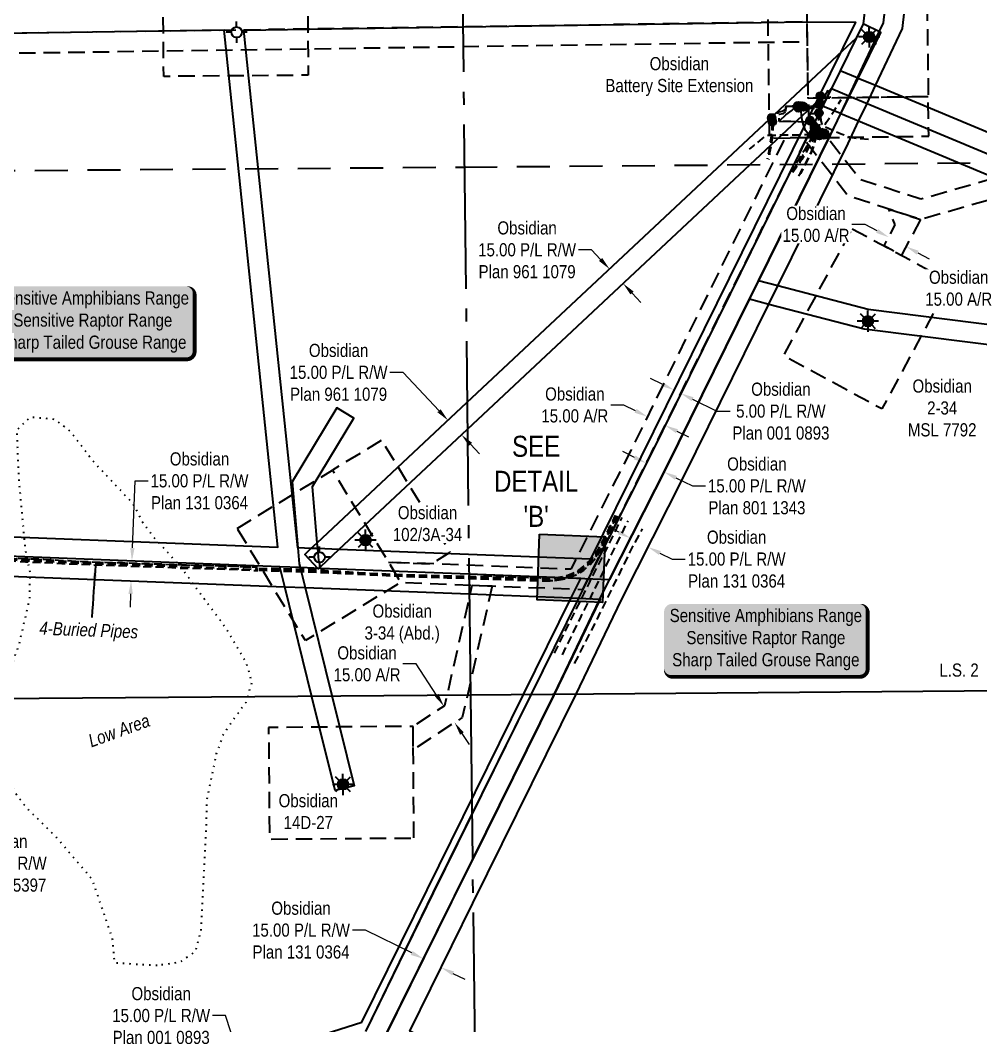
# Model space of a CAD drawing. Extents: x 563634 to 568935, y 5734155 to 5737886.
# Drawn here: x 564229 to 564960, y 5736724 to 5737489 of the extents above; entities that cross this region are included whole.
import ezdxf
from ezdxf.enums import TextEntityAlignment as Align

# ---------------------------------------------------------------- set-up
doc = ezdxf.new("R2010")
doc.units = 0
doc.header["$LTSCALE"] = 5
doc.header["$PDMODE"] = 34
doc.header["$PDSIZE"] = 0.03
for name, pattern in [('foc-ACCESSROAD', [3.75, 2.5, -1.25]), ('foc-LSD', [8, 5, -3]), ('foc-QUARTERLINE', [33, 25, -3, 2, -3]), ('foc-TOPO', [1, 0.2, -0.8]), ('UG_PIPE', [1.875, 1.25, -0.625])]:
    doc.linetypes.add(name, pattern=pattern)
doc.layers.get('Defpoints').update_dxf_attribs({"color": 9})
for name, color, linetype in [('AS-CABLE', 224, 'foc-CABLE'), ('AS-PIPE-UG', 44, 'UG_PIPE'), ('AS-PIPE-UG-T', 44, 'Continuous'), ('AS-SYMBOL', 7, 'Continuous'), ('AS-WILDLIFE-BLOCK', 131, 'Continuous'), ('C-AR', 13, 'foc-ACCESSROAD'), ('C-RW', 13, 'Continuous'), ('C-WS', 13, 'foc-ACCESSROAD'), ('C-WS-S', 13, 'Continuous'), ('DETAIL-T', 7, 'Continuous'), ('L-QSEC', 8, 'foc-QUARTERLINE'), ('L-SEC', 7, 'Continuous'), ('L-SECTION-LSD', 7, 'foc-LSD'), ('P-TEMP-H2', 41, 'Continuous'), ('P-TEMP_WORKSPACE2', 46, 'Continuous'), ('T-LOW-AREA', 48, 'foc-TOPO')]:
    doc.layers.add(name, color=color, linetype=linetype)
for name, color, linetype, lineweight in [('C-AR-T', 13, 'Continuous', 9), ('C-RW-T', 13, 'Continuous', 9), ('C-VCE-T', 13, 'Continuous', 9), ('C-WS-T', 13, 'Continuous', 9), ('T-TEXT', 48, 'Continuous', 18)]:
    doc.layers.add(name, color=color, linetype=linetype, lineweight=lineweight)
doc.styles.add('100L', font='ARIALN.TTF', dxfattribs={"height": 11})
doc.styles.add('80', font='ARIALN.TTF', dxfattribs={"height": 10})
doc.styles.add('80CG', font='ARIALN.TTF', dxfattribs={"height": 10})
doc.styles.add('80L', font='ARIALN.TTF', dxfattribs={"height": 10})
doc.styles.add('80LS', font='ARIALNI.TTF', dxfattribs={"height": 10})
doc.styles.add('foc-LtypeFont', font='ARIALN.TTF', dxfattribs={"height": 7.35})
doc.linetypes.add('foc-CABLE', pattern='A,2,-1,["C",foc-LtypeFont,S=0.2,R=0,X=-0.625,Y=-0.75],-1.24,8', length=12.24)
doc.dimstyles.new('Compass 5 000', dxfattribs={"dimscale": 5, "dimtxt": 9, "dimasz": 2, "dimexe": 0.2, "dimexo": 0.0625, "dimgap": 0.5, "dimtad": 0, "dimtih": 1, "dimtoh": 1, "dimzin": 0, "dimdsep": 46, "dimtxsty": '80CG', "dimcen": 0.1, "dimse1": 1, "dimse2": 1, "dimclrd": 256, "dimclrt": 256, "dimaunit": 1, "dimadec": 4, "dimazin": 0, "dimtfac": 0.06, "dimtofl": 0, "dimtmove": 0, "dimatfit": 1, "dimfxl": 0.2, "dimtolj": 1, "dimtzin": 0, "dimlwd": -1, "dimarcsym": 0})

# ---------------------------------------------------------------- blocks, each defined once
blk = doc.blocks.new('RISER')
h = blk.add_hatch(color=255)
h.dxf.hatch_style = 1
edge = h.paths.add_edge_path()
edge.add_arc((0, 0), 0.7, 0, 360)
blk.add_hatch(color=48).paths.add_polyline_path([(0.58, -0.15), (-0.58, -0.15, 0.774597)])
at = {"color": 48}
blk.add_line((-0.58, -0.15), (0.58, -0.15), dxfattribs=at)
blk.add_circle((0, 0), 0.6, dxfattribs=at)
blk = doc.blocks.new('PIG')
h = blk.add_hatch(color=255)
h.dxf.hatch_style = 1
edge = h.paths.add_edge_path()
edge.add_arc((0, 0), 0.85, 0, 360)
at = {"layer": 'AS-SYMBOL'}
h = blk.add_hatch(color=48, dxfattribs=at)
h.dxf.hatch_style = 1
h.paths.add_polyline_path([(-0.1, 0, 1), (-0.55, 0, 1)])
h = blk.add_hatch(color=48, dxfattribs=at)
h.dxf.hatch_style = 1
h.paths.add_polyline_path([(0.1, 0, 1), (0.55, 0, 1)])
at = {"layer": 'AS-SYMBOL', "color": 48}
for centre, radius in [((0, 0), 0.75), ((-0.33, 0), 0.225), ((0.33, 0), 0.225)]:
    blk.add_circle(centre, radius, dxfattribs=at)
blk = doc.blocks.new('GABD')
for p, q in [((0, 0.81), (0, 1.62)), ((-0.81, 0), (-1.62, 0)), ((1.62, 0), (0.81, 0)), ((0, -0.81), (0, -1.62))]:
    blk.add_line(p, q)
blk.add_circle((0, 0), 0.8)
blk = doc.blocks.new('GAS')
h = blk.add_hatch(color=255)
h.dxf.hatch_style = 1
edge = h.paths.add_edge_path()
edge.add_arc((0, 0), 0.9, 0, 360)
for p, q in [((0, 0.81), (0, 1.62)), ((-0.81, 0), (-1.62, 0)), ((-0.57, 0.57), (-1.14, 1.14)), ((0.57, 0.57), (1.14, 1.14)), ((1.62, 0), (0.81, 0)), ((-0.57, -0.57), (-1.14, -1.14)), ((0, -0.81), (0, -1.62)), ((1.14, -1.14), (0.57, -0.57))]:
    blk.add_line(p, q)
blk.add_circle((0, 0), 0.8)
blk = doc.blocks.new('*D380')
at = {"layer": 'C-RW-T', "transparency": 16777216}
for p, q in [((564696.58, 5737156.58), (564687.61, 5737161.01)), ((564727.96, 5737141.08), (564740.56, 5737134.86)), ((564740.56, 5737134.86), (564750.56, 5737134.86))]:
    blk.add_line(p, q, dxfattribs=at)
for points in [[(564697.32, 5737158.07), (564695.84, 5737155.08), (564705.55, 5737152.15)], [(564728.7, 5737142.58), (564727.22, 5737139.59), (564719, 5737145.51)]]:
    blk.add_solid(points, dxfattribs=at)
at = {"layer": 'Defpoints', "color": 0, "transparency": 16777216}
for p in [(564712.3, 5737165.83), (564725.75, 5737159.18), (564719, 5737145.51)]:
    blk.add_point(p, dxfattribs=at)
at = {"layer": 'C-RW-T', "transparency": 16777216, "insert": (564789.65, 5737134.86), "char_height": 10, "attachment_point": 5, "style": '80CG'}
blk.add_mtext('\\A1;Obsidian\\P15.00 P/L R/W\\PPlan 801 1343', dxfattribs=at)
blk = doc.blocks.new('*D381')
at = {"layer": 'C-RW-T', "transparency": 16777216}
for p, q in [((564663.87, 5737314.54), (564653.87, 5737314.54)), ((564670.7, 5737307.24), (564663.87, 5737314.54)), ((564694.62, 5737281.7), (564701.45, 5737274.4))]:
    blk.add_line(p, q, dxfattribs=at)
for points in [[(564671.92, 5737308.38), (564669.48, 5737306.1), (564677.54, 5737299.94)], [(564695.83, 5737282.84), (564693.4, 5737280.56), (564687.78, 5737289)]]:
    blk.add_solid(points, dxfattribs=at)
at = {"layer": 'Defpoints', "color": 0, "transparency": 16777216}
for p in [(564690.48, 5737312.06), (564677.54, 5737299.94), (564700.73, 5737301.12)]:
    blk.add_point(p, dxfattribs=at)
at = {"layer": 'C-RW-T', "transparency": 16777216, "insert": (564614.78, 5737314.54), "char_height": 10, "attachment_point": 5, "style": '80CG'}
blk.add_mtext('\\A1;Obsidian\\P15.00 P/L R/W\\PPlan 961 1079', dxfattribs=at)
blk = doc.blocks.new('*D382')
at = {"layer": 'C-RW-T', "transparency": 16777216}
for p, q in [((564717.55, 5737212.34), (564708.58, 5737216.76)), ((564740.76, 5737200.87), (564759.2, 5737191.77)), ((564759.2, 5737191.77), (564769.2, 5737191.77))]:
    blk.add_line(p, q, dxfattribs=at)
for points in [[(564718.29, 5737213.83), (564716.81, 5737210.84), (564726.52, 5737207.91)], [(564741.5, 5737202.37), (564740.02, 5737199.38), (564731.8, 5737205.3)]]:
    blk.add_solid(points, dxfattribs=at)
at = {"layer": 'Defpoints', "color": 0, "transparency": 16777216}
for p in [(564722.3, 5737199.38), (564731.8, 5737205.3), (564727.58, 5737196.77)]:
    blk.add_point(p, dxfattribs=at)
at = {"layer": 'C-RW-T', "transparency": 16777216, "insert": (564807.93, 5737191.77), "char_height": 10, "attachment_point": 5, "style": '80CG'}
blk.add_mtext('\\A1;Obsidian\\P5.00 P/L R/W\\PPlan 001 0893', dxfattribs=at)
blk = doc.blocks.new('*D385')
at = {"layer": 'C-RW-T', "transparency": 16777216}
for p, q in [((564684.56, 5737099.58), (564675.63, 5737104.08)), ((564715.85, 5737083.81), (564725.15, 5737079.13)), ((564725.15, 5737079.13), (564735.15, 5737079.13))]:
    blk.add_line(p, q, dxfattribs=at)
for points in [[(564685.31, 5737101.07), (564683.81, 5737098.09), (564693.49, 5737095.08)], [(564716.6, 5737085.3), (564715.1, 5737082.32), (564706.92, 5737088.31)]]:
    blk.add_solid(points, dxfattribs=at)
at = {"layer": 'Defpoints', "color": 0, "transparency": 16777216}
for p in [(564697.12, 5737102.28), (564710.55, 5737095.51), (564706.92, 5737088.31)]:
    blk.add_point(p, dxfattribs=at)
at = {"layer": 'C-RW-T', "transparency": 16777216, "insert": (564774.24, 5737079.13), "char_height": 10, "attachment_point": 5, "style": '80CG'}
blk.add_mtext('\\A1;Obsidian\\P15.00 P/L R/W\\PPlan 131 0364', dxfattribs=at)
blk = doc.blocks.new('*D387')
at = {"layer": 'C-RW-T', "transparency": 16777216}
for p, q in [((564314.39, 5737087.64), (564316.38, 5737138.7)), ((564316.38, 5737138.7), (564326.38, 5737138.7)), ((564313.03, 5737052.68), (564312.64, 5737042.68))]:
    blk.add_line(p, q, dxfattribs=at)
for points in [[(564312.73, 5737087.71), (564316.06, 5737087.58), (564314, 5737077.65)], [(564311.36, 5737052.74), (564314.7, 5737052.61), (564313.42, 5737062.67)]]:
    blk.add_solid(points, dxfattribs=at)
at = {"layer": 'Defpoints', "color": 0, "transparency": 16777216}
for p in [(564305.99, 5737077.96), (564314, 5737077.65), (564305.41, 5737062.98)]:
    blk.add_point(p, dxfattribs=at)
at = {"layer": 'C-RW-T', "transparency": 16777216, "insert": (564365.46, 5737138.7), "char_height": 10, "attachment_point": 5, "style": '80CG'}
blk.add_mtext('\\A1;Obsidian\\P15.00 P/L R/W\\PPlan 131 0364', dxfattribs=at)
blk = doc.blocks.new('*D388')
at = {"layer": 'C-VCE-T', "transparency": 16777216}
for p, q in [((564520.4, 5737221.29), (564510.4, 5737221.29)), ((564547.73, 5737192.09), (564520.4, 5737221.29)), ((564571.65, 5737166.54), (564578.48, 5737159.24))]:
    blk.add_line(p, q, dxfattribs=at)
for points in [[(564548.94, 5737193.23), (564546.51, 5737190.96), (564554.56, 5737184.79)], [(564572.86, 5737167.68), (564570.43, 5737165.4), (564564.81, 5737173.84)]]:
    blk.add_solid(points, dxfattribs=at)
at = {"layer": 'Defpoints', "color": 0, "transparency": 16777216}
for p in [(564554.56, 5737184.79), (564547.68, 5737178.35), (564557.93, 5737167.4)]:
    blk.add_point(p, dxfattribs=at)
at = {"layer": 'C-VCE-T', "transparency": 16777216, "insert": (564471.31, 5737221.29), "char_height": 10, "attachment_point": 5, "style": '80CG'}
blk.add_mtext('\\A1;Obsidian\\P15.00 P/L R/W\\PPlan 961 1079', dxfattribs=at)
blk = doc.blocks.new('*D391')
at = {"layer": 'C-RW-T', "transparency": 16777216}
for p, q in [((564090.95, 5736927.53), (564084.26, 5736934.96)), ((564114.39, 5736901.48), (564162.86, 5736847.63)), ((564162.86, 5736847.63), (564172.86, 5736847.63))]:
    blk.add_line(p, q, dxfattribs=at)
for points in [[(564092.19, 5736928.64), (564089.71, 5736926.41), (564097.64, 5736920.09)], [(564115.63, 5736902.59), (564113.15, 5736900.36), (564107.7, 5736908.91)]]:
    blk.add_solid(points, dxfattribs=at)
at = {"layer": 'Defpoints', "color": 0, "transparency": 16777216}
for p in [(564112.85, 5736933.79), (564122.91, 5736922.6), (564107.7, 5736908.91)]:
    blk.add_point(p, dxfattribs=at)
at = {"layer": 'C-RW-T', "transparency": 16777216, "insert": (564211.95, 5736847.63), "char_height": 10, "attachment_point": 5, "style": '80CG', "bg_fill": 3, "box_fill_scale": 1.1, "bg_fill_color": 256, "bg_fill_true_color": 13158600, "bg_fill_transparency": 0}
blk.add_mtext('\\A1;Obsidian\\P15.00 P/L R/W\\PPlan 091 5397', dxfattribs=at)
blk = doc.blocks.new('*D393')
at = {"layer": 'C-RW-T', "transparency": 16777216}
for p, q in [((564385.37, 5736731.69), (564375.37, 5736731.69)), ((564393.3, 5736706.77), (564385.37, 5736731.69)), ((564403.92, 5736673.42), (564406.95, 5736663.9))]:
    blk.add_line(p, q, dxfattribs=at)
for points in [[(564394.89, 5736707.27), (564391.71, 5736706.26), (564396.33, 5736697.24)], [(564405.5, 5736673.93), (564402.33, 5736672.92), (564400.88, 5736682.95)]]:
    blk.add_solid(points, dxfattribs=at)
at = {"layer": 'Defpoints', "color": 0, "transparency": 16777216}
for p in [(564422.23, 5736705.48), (564396.33, 5736697.24), (564426.78, 5736691.2)]:
    blk.add_point(p, dxfattribs=at)
at = {"layer": 'C-RW-T', "transparency": 16777216, "insert": (564336.28, 5736731.69), "char_height": 10, "attachment_point": 5, "style": '80CG'}
blk.add_mtext('\\A1;Obsidian\\P15.00 P/L R/W\\PPlan 001 0893', dxfattribs=at)
blk = doc.blocks.new('*D395')
at = {"layer": 'C-RW-T', "transparency": 16777216}
for p, q in [((564491.81, 5736796.71), (564481.81, 5736796.71)), ((564526.97, 5736779.34), (564491.81, 5736796.71)), ((564558.34, 5736763.85), (564567.31, 5736759.42))]:
    blk.add_line(p, q, dxfattribs=at)
for points in [[(564527.7, 5736780.84), (564526.23, 5736777.85), (564535.93, 5736774.92)], [(564559.08, 5736765.34), (564557.6, 5736762.35), (564549.38, 5736768.28)]]:
    blk.add_solid(points, dxfattribs=at)
at = {"layer": 'Defpoints', "color": 0, "transparency": 16777216}
for p in [(564541.21, 5736785.61), (564554.66, 5736778.97), (564535.93, 5736774.92)]:
    blk.add_point(p, dxfattribs=at)
at = {"layer": 'C-RW-T', "transparency": 16777216, "insert": (564442.72, 5736796.71), "char_height": 10, "attachment_point": 5, "style": '80CG'}
blk.add_mtext('\\A1;Obsidian\\P15.00 P/L R/W\\PPlan 131 0364', dxfattribs=at)
blk = doc.blocks.new('*D402')
at = {"layer": 'C-AR-T', "transparency": 16777216}
for p, q in [((564530.27, 5736999.41), (564520.27, 5736999.41)), ((564545.91, 5736975.62), (564530.27, 5736999.41)), ((564565.14, 5736946.39), (564570.64, 5736938.03))]:
    blk.add_line(p, q, dxfattribs=at)
for points in [[(564547.3, 5736976.54), (564544.52, 5736974.71), (564551.41, 5736967.27)], [(564566.54, 5736947.3), (564563.75, 5736945.47), (564559.65, 5736954.74)]]:
    blk.add_solid(points, dxfattribs=at)
at = {"layer": 'Defpoints', "color": 0, "transparency": 16777216}
for p in [(564551.41, 5736967.27), (564536.57, 5736957.5), (564544.8, 5736944.98)]:
    blk.add_point(p, dxfattribs=at)
at = {"layer": 'C-AR-T', "transparency": 16777216, "insert": (564492.98, 5736999.41), "char_height": 10, "attachment_point": 5, "style": '80CG'}
blk.add_mtext('\\A1;Obsidian\\P15.00 A/R', dxfattribs=at)
blk = doc.blocks.new('*D405')
at = {"layer": 'C-AR-T', "transparency": 16777216}
for p, q in [((565028.44, 5737314.24), (565037, 5737319.41)), ((564998.48, 5737296.16), (564980.52, 5737285.32)), ((564980.52, 5737285.32), (564970.52, 5737285.32))]:
    blk.add_line(p, q, dxfattribs=at)
for points in [[(565027.57, 5737315.67), (565029.3, 5737312.82), (565019.88, 5737309.07)], [(564997.62, 5737297.58), (564999.34, 5737294.73), (565007.04, 5737301.33)]]:
    blk.add_solid(points, dxfattribs=at)
at = {"layer": 'Defpoints', "color": 0, "transparency": 16777216}
for p in [(565007.04, 5737301.33), (565022.53, 5737304.68), (565009.69, 5737296.93)]:
    blk.add_point(p, dxfattribs=at)
at = {"layer": 'C-AR-T', "transparency": 16777216, "insert": (564943.24, 5737285.32), "char_height": 10, "attachment_point": 5, "style": '80CG', "bg_fill": 3, "box_fill_scale": 1.1, "bg_fill_color": 256, "bg_fill_true_color": 13158600, "bg_fill_transparency": 0}
blk.add_mtext('\\A1;Obsidian\\P15.00 A/R', dxfattribs=at)
blk = doc.blocks.new('*U454')
h = blk.add_hatch(color=255)
edge = h.paths.add_edge_path()
edge.add_line((-71.5, -28.5), (71.5, -28.5))
edge.add_arc((71.5, -22.5), 6, 270, 360)
edge.add_line((77.5, -22.5), (77.5, 21))
edge.add_arc((71.5, 21), 6, 0, 90)
edge.add_line((71.5, 27), (-71.5, 27))
edge.add_arc((-71.5, 21), 6, 90, 180)
edge.add_line((-77.5, 21), (-77.5, -22.5))
edge.add_arc((-71.5, -22.5), 6, 180, 270)
at = {"color": 131, "flags": 128}
blk.add_lwpolyline([(-71.5, -28.5, 3, 3, 0), (71.5, -28.5, 3, 3, 0.414214), (77.5, -22.5, 3, 3, 0), (77.5, 21, 3, 0, 0.414214), (71.5, 27, 0, 0, 0), (-71.5, 27, 0, 0, 0.414214), (-77.5, 21, 0, 0, 0), (-77.5, -22.5, 0, 3, 0.414214)], format="xyseb", close=True, dxfattribs=at)
at = {"color": 131, "style": '80'}
blk.add_attdef('ENTER_TEXT_001', (-35.99, -5), '', height=10, dxfattribs=at)
blk = doc.blocks.new('*D456')
at = {"layer": 'C-AR-T', "transparency": 16777216}
for p, q in [((564688.38, 5737196.45), (564678.38, 5737196.45)), ((564697.35, 5737192.02), (564688.38, 5737196.45)), ((564728.73, 5737176.54), (564737.7, 5737172.11))]:
    blk.add_line(p, q, dxfattribs=at)
for points in [[(564698.09, 5737193.52), (564696.61, 5737190.53), (564706.32, 5737187.6)], [(564729.47, 5737178.03), (564728, 5737175.04), (564719.77, 5737180.96)]]:
    blk.add_solid(points, dxfattribs=at)
at = {"layer": 'Defpoints', "color": 0, "transparency": 16777216}
for p in [(564727.54, 5737230.61), (564740.99, 5737223.97), (564706.32, 5737187.6)]:
    blk.add_point(p, dxfattribs=at)
at = {"layer": 'C-AR-T', "transparency": 16777216, "insert": (564651.1, 5737196.45), "char_height": 10, "attachment_point": 5, "style": '80CG'}
blk.add_mtext('\\A1;Obsidian\\P15.00 A/R', dxfattribs=at)
blk = doc.blocks.new('*D458')
at = {"layer": 'C-RW-T', "transparency": 16777216}
for p, q in [((564871.95, 5737333.87), (564861.95, 5737333.87)), ((564881.18, 5737328.93), (564871.95, 5737333.87)), ((564912.03, 5737312.42), (564920.85, 5737307.7))]:
    blk.add_line(p, q, dxfattribs=at)
for points in [[(564881.96, 5737330.4), (564880.39, 5737327.46), (564890, 5737324.21)], [(564912.82, 5737313.89), (564911.25, 5737310.95), (564903.22, 5737317.14)]]:
    blk.add_solid(points, dxfattribs=at)
at = {"layer": 'Defpoints', "color": 0, "transparency": 16777216}
for p in [(564892.29, 5737328.49), (564903.22, 5737317.14), (564905.51, 5737321.42)]:
    blk.add_point(p, dxfattribs=at)
at = {"layer": 'C-RW-T', "transparency": 16777216, "insert": (564834.67, 5737333.87), "char_height": 10, "attachment_point": 5, "style": '80CG', "bg_fill": 3, "box_fill_scale": 1.1, "bg_fill_color": 256, "bg_fill_true_color": 13158600, "bg_fill_transparency": 0}
blk.add_mtext('\\A1;Obsidian\\P15.00 A/R', dxfattribs=at)

msp = doc.modelspace()

# ---------------------------------------------------------------- hatches: boundary and pattern name
at = {"layer": 'P-TEMP-H2'}
h = msp.add_hatch(color=256, dxfattribs=at)
h.dxf.hatch_style = 1
h.paths.add_polyline_path([(564624.273, 5737098.078), (564674.212, 5737096.136), (564672.27, 5737046.197), (564622.331, 5737048.139)])

# ---------------------------------------------------------------- linework, layer by layer
at = {"layer": 'AS-CABLE', "flags": 128}
for points in [[(564821.738, 5737425.498), (564821.167, 5737424.899), (564818.998, 5737423.998), (564816.469, 5737424.059), (564811.592, 5737423.649), (564811.237, 5737421.241), (564808.837, 5737419.98), (564806.422, 5737419.284), (564805.427, 5737418.898)], [(564819.107, 5737423.745), (564816.411, 5737423.599), (564811.913, 5737423.352), (564811.14, 5737419.596), (564809.332, 5737418.176), (564806.704, 5737417.487), (564806.387, 5737417.478)], [(564806.714, 5737412.419), (564807.18, 5737413.032), (564811.635, 5737417.38), (564816.299, 5737420.707), (564818.83, 5737423.326), (564819.116, 5737423.787), (564820.972, 5737425.141), (564821.482, 5737425.797)], [(564831.568, 5737402.737), (564828.777, 5737402.837), (564826.717, 5737405.332), (564825.184, 5737409.804), (564824.153, 5737413.595), (564823.582, 5737417.398), (564823.114, 5737422.334), (564823.116, 5737422.96)], [(564830.828, 5737407.817), (564830.67, 5737409.997), (564829.267, 5737409.963), (564829.131, 5737425.313)], [(564829.177, 5737422.128), (564833.378, 5737422.321)], [(564805.415, 5737418.893), (564805.449, 5737418.136)], [(564806.572, 5737412.188), (564806.58, 5737414.68)], [(564806.771, 5737412.296), (564809.53, 5737412.456), (564815.572, 5737412.402), (564821.15, 5737412.328), (564826.704, 5737412.096), (564829.096, 5737412.091)]]:
    msp.add_lwpolyline(points, dxfattribs=at)
at = {"layer": 'AS-PIPE-UG', "flags": 128}
for points in [[(564833.702, 5737406.968), (564835.683, 5737407.06), (564837.063, 5737407.852), (564837.646, 5737411.293), (564837.588, 5737413.773), (564837.571, 5737416.914), (564837.558, 5737419.394), (564837.448, 5737423.616), (564837.627, 5737425.827), (564840.764, 5737430.443), (564842.194, 5737430.956), (564843.55, 5737430.894), (564845.977, 5737430.914)], [(564843.72, 5737436.093), (564841.039, 5737431.609), (564839.841, 5737429.938), (564837.632, 5737425.842), (564837.47, 5737425.168), (564836.786, 5737423.47), (564836.576, 5737422.143), (564836.566, 5737419.96), (564836.66, 5737418.64), (564836.609, 5737417.646), (564836.565, 5737415.143), (564836.492, 5737412.399), (564836.3, 5737409.753), (564835.735, 5737408.551), (564834.816, 5737407.499), (564834.358, 5737407.134)], [(564837.183, 5737401.582), (564838.859, 5737405.127), (564842.478, 5737411.388), (564848.736, 5737420.93), (564853.842, 5737429.055)], [(564823.821, 5737423.796), (564828.376, 5737423.786), (564829.879, 5737423.662), (564834.202, 5737423.554), (564836.591, 5737423.138), (564837.438, 5737422.454)], [(564836.711, 5737423.37), (564834.275, 5737423.785), (564829.901, 5737423.9), (564828.286, 5737424.021), (564824.746, 5737423.964), (564824.223, 5737423.948)], [(564825.194, 5737423.369), (564829.818, 5737423.169), (564834.167, 5737423.146), (564836.251, 5737422.97), (564837.522, 5737422.318), (564837.777, 5737420.291), (564838.093, 5737417.354), (564838.276, 5737412.745), (564839.003, 5737410.356), (564840.628, 5737408.853), (564847.35, 5737405.793), (564853.75, 5737402.981), (564856.285, 5737401.944), (564858.406, 5737401.127), (564862.077, 5737400.106), (564866.197, 5737399.526), (564875.806, 5737398.796)], [(564836.785, 5737418.644), (564835.692, 5737418.408), (564833.296, 5737418.224), (564831.084, 5737418.077), (564830.391, 5737417.748), (564830.094, 5737417.107), (564829.962, 5737415.759), (564830.076, 5737413.023)], [(564801.428, 5737412.132), (564801.391, 5737411.525), (564801.059, 5737407.181), (564800.442, 5737400.758), (564799.709, 5737395.624), (564798.447, 5737388.495), (564797.376, 5737383.734)], [(564801.86, 5737411.603), (564801.517, 5737406.997), (564800.924, 5737400.683), (564800.17, 5737395.524), (564799.018, 5737388.45), (564798.084, 5737383.532)], [(564802.29, 5737411.607), (564801.843, 5737406.919), (564801.377, 5737400.522), (564800.635, 5737395.501), (564799.372, 5737388.416), (564798.615, 5737383.458)], [(564832.101, 5737402.214), (564829.868, 5737402.174), (564824.211, 5737401.996), (564817.903, 5737401.932), (564812.479, 5737401.97), (564804.769, 5737401.639), (564797.836, 5737401.519), (564795.654, 5737400.806), (564793.558, 5737399.4), (564787.706, 5737394.173), (564783.686, 5737391.097)], [(564832.522, 5737402.145), (564832.143, 5737401.514), (564830.787, 5737398.921), (564829.216, 5737396.044), (564827.769, 5737393.643), (564825.365, 5737389.804), (564823.324, 5737386.816), (564821.846, 5737384.032), (564820.844, 5737382.038), (564818.464, 5737378.536), (564815.75, 5737374.561)], [(564816.356, 5737373.923), (564819.185, 5737378.089), (564821.508, 5737381.737), (564822.61, 5737383.577), (564824.504, 5737386.479), (564826.124, 5737389.348), (564828.052, 5737393.384), (564829.518, 5737395.851), (564831.209, 5737398.703), (564832.138, 5737400.551), (564833.44, 5737402.177)], [(564834.667, 5737402.167), (564834.114, 5737401.513), (564833.109, 5737400.138), (564832.106, 5737398.17), (564830.531, 5737395.252), (564829.207, 5737392.793), (564827.13, 5737388.72), (564825.336, 5737385.978), (564823.819, 5737383.421), (564822.417, 5737381.158), (564819.787, 5737377.589), (564816.983, 5737373.391)], [(564821.428, 5737370.867), (564822.614, 5737372.706), (564824.049, 5737375.486), (564826.36, 5737379.879), (564828.267, 5737383.454), (564830.038, 5737387.098), (564831.169, 5737389.485), (564832.592, 5737393.224), (564833.688, 5737397.288), (564834.359, 5737399.903), (564834.97, 5737402.144)], [(564835.293, 5737402.155), (564835.178, 5737401.514), (564834.622, 5737399.885), (564833.878, 5737397.322), (564832.833, 5737393.161), (564831.456, 5737389.446), (564830.266, 5737387.011), (564828.426, 5737383.403), (564826.554, 5737379.842), (564824.271, 5737375.419), (564822.815, 5737372.616), (564821.611, 5737370.778)], [(564581.579, 5737066.329), (564605.602, 5737065.514), (564615.696, 5737065.201), (564624.911, 5737064.969), (564632.319, 5737062.852), (564639.09, 5737063.305), (564646.229, 5737064.691), (564653.16, 5737067.815), (564657.911, 5737070.844), (564662.908, 5737075.303), (564666.945, 5737080.133), (564670.99, 5737086.275), (564674.416, 5737092.448), (564678.773, 5737101.074), (564684.168, 5737111.945)], [(564635.57, 5737007.606), (564640.04, 5737016.611), (564645.675, 5737028.102), (564652.429, 5737041.485), (564658.229, 5737053.004), (564662.196, 5737061.174), (564669.006, 5737074.709), (564673.919, 5737084.306), (564679.1, 5737094.265), (564687.041, 5737110.874)], [(564641.597, 5737006.336), (564649.344, 5737021.982), (564655.883, 5737035.358), (564661.394, 5737046.329), (564667.42, 5737058.464), (564672.328, 5737068.753), (564677.149, 5737078.755), (564684.095, 5737092.851), (564691.684, 5737108.41)], [(564650.974, 5736999.649), (564658.978, 5737015.427), (564666.626, 5737030.299), (564675.911, 5737049.266), (564682.42, 5737062.565), (564688.028, 5737074.017), (564695.04, 5737088.279), (564702.652, 5737102.247)], [(563985.963, 5736966.989), (563998.36, 5736967.229), (564011.107, 5736967.3), (564023.928, 5736967.397), (564036.98, 5736967.739), (564046.998, 5736968.9), (564055.059, 5736971.183), (564061.882, 5736973.71), (564069.405, 5736976.92), (564077.423, 5736980.701), (564085.618, 5736984.15), (564092.681, 5736986.306), (564100.574, 5736989.477), (564109.733, 5736994.131), (564120.08, 5737002.687), (564128.657, 5737012.277), (564136.24, 5737023.321), (564143.7, 5737034.34), (564151.391, 5737045.803), (564158.996, 5737056.819), (564166.76, 5737067.536), (564175.391, 5737077.926), (564177.601, 5737079.092), (564180.164, 5737079.556), (564185.589, 5737079.65), (564198.311, 5737079.585), (564215.446, 5737079.08), (564233.043, 5737077.933), (564246.809, 5737077.369), (564260.625, 5737076.785), (564275.746, 5737075.975), (564291.362, 5737075.474), (564306.897, 5737075.024), (564321.484, 5737074.184), (564336.692, 5737074.088), (564351.685, 5737073.285), (564366.869, 5737072.949), (564384.396, 5737072.344), (564399.139, 5737071.684), (564409.756, 5737071.391)], [(564050.099, 5737019.429), (564051.714, 5737017.86), (564057.979, 5737011.683), (564063.736, 5737006.254), (564072.828, 5736998.707), (564082.61, 5736991.508), (564086.733, 5736989.741), (564090.81, 5736989.022), (564094.968, 5736989.264), (564099.566, 5736990.289), (564104.185, 5736992.146), (564109.386, 5736994.784), (564119.597, 5737003.235), (564125.023, 5737009.576), (564127.871, 5737013.091), (564135.556, 5737023.884), (564142.904, 5737034.8), (564150.674, 5737046.244), (564158.316, 5737057.346), (564165.841, 5737068.094), (564173.216, 5737077.937), (564174.902, 5737079.592), (564177.295, 5737080.894), (564180.505, 5737081.48), (564185.808, 5737081.453), (564198.189, 5737080.868), (564215.553, 5737079.904), (564233.108, 5737079.047), (564246.714, 5737078.825), (564260.851, 5737077.88), (564275.876, 5737077.141), (564291.346, 5737076.624), (564306.923, 5737076.188), (564321.537, 5737075.586), (564336.843, 5737075.23), (564351.728, 5737074.715), (564366.868, 5737074.319), (564384.277, 5737073.896), (564399.032, 5737073.343), (564409.672, 5737072.843)], [(564134.278, 5736946.442), (564129.967, 5736953.773), (564126.703, 5736959.791), (564123.471, 5736965.594), (564120.66, 5736971.646), (564118.991, 5736976.081), (564117.497, 5736982.939), (564117.847, 5736990.652), (564119.559, 5736996.664), (564121.715, 5737001.409), (564126.192, 5737008.298), (564129.035, 5737012.052), (564136.715, 5737022.999), (564144.187, 5737033.991), (564151.946, 5737045.371), (564159.609, 5737056.462), (564167.164, 5737067.2), (564174.921, 5737076.292), (564176.544, 5737077.719), (564178.351, 5737078.497), (564180.232, 5737078.777), (564185.593, 5737078.984), (564198.012, 5737078.872), (564215.35, 5737078.047), (564233.076, 5737077.125), (564246.731, 5737076.492), (564260.686, 5737075.934), (564275.84, 5737075.203), (564291.517, 5737074.649), (564306.966, 5737074.214), (564321.447, 5737073.43), (564336.705, 5737073.186), (564351.547, 5737072.334), (564366.886, 5737072.119), (564384.383, 5737071.653), (564399.419, 5737070.936), (564409.853, 5737070.458)]]:
    msp.add_lwpolyline(points, dxfattribs=at)
at = {"layer": 'C-AR', "flags": 128}
for points in [[(563759.391, 5737457.632), (564828.084, 5737473.119), (564827.918, 5737488.111), (563759.277, 5737472.625)], [(564833.92, 5737412.329), (564868.073, 5737368.428), (564914.459, 5737353.295), (564981.577, 5737372.515), (565042.094, 5737272.269), (565034.6, 5737255.672), (564979.838, 5737346.385), (564965.063, 5737352.19), (564914.173, 5737337.617), (564859.058, 5737355.598), (564826.552, 5737397.382)], [(564827.787, 5737399.887), (564810.961, 5737399.667), (564693.902, 5737162.432), (564648.007, 5737071.416), (564509.248, 5737076.818), (564518.618, 5737061.448), (564657.141, 5737056.056), (564661.162, 5737064.203), (564707.319, 5737155.739), (564826.668, 5737397.618)], [(564914.173, 5737337.617), (564899.621, 5737310.419), (564886.428, 5737317.542), (564894.98, 5737333.527), (564890.193, 5737345.44)], [(564588.225, 5737058.739), (564568.568, 5736972.215), (564565.468, 5736958.569), (564528.109, 5736933.996), (564527.967, 5736951.848), (564552.185, 5736967.778), (564553.947, 5736975.536), (564572.984, 5737059.332)]]:
    msp.add_lwpolyline(points, close=True, dxfattribs=at)
at = {"layer": 'C-RW', "flags": 128}
for points in [[(564915.624, 5737882.502), (564907.514, 5737810.898), (564879.376, 5737562.8), (564870.549, 5737486.539), (564865.173, 5737475.653), (564852.978, 5737450.954), (564846.32, 5737437.477), (564839.668, 5737423.99), (564769.211, 5737281.055), (564707.319, 5737155.739), (564661.162, 5737064.203), (564653.863, 5737049.414), (564543.164, 5736825.121), (564491.91, 5736719.627)], [(564675.702, 5736645.617), (564575.191, 5736695.232), (564525.436, 5736719.793), (564573.602, 5736817.33), (564651.916, 5736975.822), (564686.672, 5737048.137), (564734.204, 5737142.454), (564798.838, 5737273.334), (564805.603, 5737287.062), (564859.055, 5737395.522), (564867.074, 5737412.536), (564873.462, 5737426.092), (564879.863, 5737439.671), (564900.357, 5737483.157), (564909.164, 5737559.571), (564910.856, 5737574.47), (564934.519, 5737782.806), (564937.325, 5737807.512), (564945.855, 5737882.745)], [(564894.148, 5737561.164), (564885.732, 5737487.313), (564882.573, 5737480.606), (564866.018, 5737445.458), (564859.621, 5737431.875), (564853.235, 5737418.32), (564845.507, 5737401.914), (564790.803, 5737290.92), (564784.024, 5737277.195), (564720.765, 5737149.094), (564677.6, 5737063.632), (564677.533, 5737063.497), (564570.474, 5737067.665), (564457.752, 5737072.053), (564456.272, 5737078.06), (564455.476, 5737087.146), (564455.08, 5737091.672), (564451.333, 5737134.418), (564482.825, 5737186.57), (564470.014, 5737194.324), (564435.977, 5737137.988), (564440.372, 5737087.734), (564441.435, 5737075.597), (564442.163, 5737072.66), (564426.553, 5737073.268), (564174.014, 5737083.099)], [(564505.35, 5736712.992), (564573.172, 5736850.33), (564635.136, 5736975.719), (564670.197, 5737048.633), (564677.6, 5737063.632), (564720.765, 5737149.094), (564784.024, 5737277.195), (564790.803, 5737290.92), (564845.507, 5737401.914), (564853.528, 5737418.198), (564860.161, 5737431.647), (564866.818, 5737445.121), (564884.006, 5737479.899), (564870.549, 5737486.539), (564865.173, 5737475.653), (564852.978, 5737450.954), (564846.32, 5737437.477), (564839.668, 5737423.99), (564769.211, 5737281.055), (564707.319, 5737155.739), (564661.162, 5737064.203), (564653.817, 5737049.321), (564617.609, 5736975.958), (564543.162, 5736825.116), (564491.91, 5736719.627)], [(563851.902, 5737110.643), (564424.977, 5737088.334), (564384.32, 5737481.683), (564066.88, 5737477.082)], [(564204.407, 5736636.145), (564489.039, 5736726.747), (564538.683, 5736827.334), (564612.056, 5736975.999), (564648.398, 5737049.627), (564655.66, 5737064.349), (564570.474, 5737067.665), (564457.752, 5737072.053), (564442.163, 5737072.66), (564445.902, 5737057.51), (564466.402, 5736974.442), (564483.15, 5736906.63), (564468.594, 5736903.039), (564451.004, 5736974.357), (564430.306, 5737058.117), (564426.553, 5737073.268), (564174.014, 5737083.099)], [(564181.479, 5737067.804), (564430.306, 5737058.117), (564445.902, 5737057.51), (564570.653, 5737052.654), (564648.398, 5737049.627), (564653.863, 5737049.414), (564670.267, 5737048.776), (564635.136, 5736975.719), (564573.172, 5736850.33), (564557.298, 5736818.177), (564505.35, 5736712.992)]]:
    msp.add_lwpolyline(points, dxfattribs=at)
for points in [[(564440.192, 5737087.741), (564399.278, 5737481.899), (564565.886, 5737484.314), (564827.918, 5737488.111), (564864.733, 5737487.963), (564662.926, 5737079.07), (564570.299, 5737082.676), (564471.522, 5737086.522), (564455.476, 5737087.146), (564450.454, 5737087.342)], [(564471.126, 5737086.151), (564457.435, 5737073.336), (564455.752, 5737071.761), (564445.515, 5737082.719), (564450.061, 5737086.974), (564455.08, 5737091.672), (564568.933, 5737198.247), (564854.814, 5737465.945), (564865.173, 5737475.653), (564852.978, 5737450.954), (564846.32, 5737437.477), (564835.97, 5737427.776), (564569.185, 5737177.937)], [(565294.865, 5737266.303), (565191.072, 5737309.663), (565177.239, 5737315.442), (564879.863, 5737439.671), (564866.818, 5737445.121), (564866.018, 5737445.458), (564852.978, 5737450.954), (564846.32, 5737437.477), (564859.621, 5737431.875), (564860.161, 5737431.647), (564873.462, 5737426.092), (565171.468, 5737301.608), (565185.301, 5737295.828), (565291.935, 5737251.269), (565345.06, 5737251.928), (565374.944, 5737252.301), (565374.76, 5737267.288)], [(565374.944, 5737252.301), (565375.083, 5737243.51), (565375.126, 5737237.316), (565343.036, 5737236.916), (565289.002, 5737236.241), (564905.26, 5737396.578), (564867.074, 5737412.536), (564853.528, 5737418.198), (564853.235, 5737418.32), (564839.668, 5737423.99), (564846.32, 5737437.477), (564859.621, 5737431.875), (564860.161, 5737431.647), (564873.462, 5737426.092), (565171.468, 5737301.608), (565185.301, 5737295.828), (565291.935, 5737251.269), (565345.06, 5737251.928)], [(564874.233, 5737269.175), (564805.603, 5737287.062), (564790.803, 5737290.92), (564784.024, 5737277.195), (564798.838, 5737273.334), (564871.394, 5737254.422), (565076.999, 5737228.538), (565078.896, 5737243.368)]]:
    msp.add_lwpolyline(points, close=True, dxfattribs=at)
at = {"layer": 'C-WS', "flags": 128}
for points in [[(564337.526, 5737531.545), (564447.472, 5737532.416), (564448.145, 5737447.458), (564338.199, 5737446.587), (564338.045, 5737466.017)], [(564920.065, 5737431.082), (564828.674, 5737429.888), (564827.479, 5737521.278), (564797.496, 5737520.886), (564799.083, 5737399.512), (564920.457, 5737401.099)], [(564827.479, 5737521.278), (564918.87, 5737522.473), (564920.065, 5737431.082), (564828.674, 5737429.888)], [(564862.242, 5737330.602), (564937.001, 5737290.236), (564884.762, 5737193.488), (564810.003, 5737233.855)], [(564394.045, 5737102.57), (564466.589, 5737146.794), (564518.618, 5737061.448), (564446.074, 5737017.224)], [(564528.644, 5736866.89), (564527.967, 5736951.848), (564418.021, 5736950.973), (564418.698, 5736866.014)]]:
    msp.add_lwpolyline(points, close=True, dxfattribs=at)
msp.add_lwpolyline([(564509.248, 5737076.818), (564541.629, 5737075.557), (564556.187, 5737084.351), (564504.159, 5737169.697), (564466.589, 5737146.794)], dxfattribs=at)
at = {"layer": 'L-QSEC'}
for p, q in [((564563.029, 5737739.953), (564571.576, 5736975.24)), ((564571.576, 5736975.24), (564581.351, 5736201.415))]:
    msp.add_line(p, q, dxfattribs=at)
at = {"layer": 'L-SEC'}
for p, q in [((565378.398, 5736982.101), (564571.571, 5736975.677)), ((564571.571, 5736975.677), (563764.124, 5736969.247))]:
    msp.add_line(p, q, dxfattribs=at)
at = {"layer": 'L-SECTION-LSD'}
for p, q in [((564567.079, 5737377.586), (565373.372, 5737384.225)), ((563760.227, 5737371.397), (564567.079, 5737377.586))]:
    msp.add_line(p, q, dxfattribs=at)
at = {"layer": 'P-TEMP_WORKSPACE2', "flags": 128}
msp.add_lwpolyline([(564624.273, 5737098.078), (564674.212, 5737096.136), (564672.27, 5737046.197), (564622.331, 5737048.139)], close=True, dxfattribs=at)

# ---------------------------------------------------------------- block references
at = {"layer": 'AS-SYMBOL', "xscale": 4.999999999999996, "yscale": 4.999999999999996, "zscale": 4.999999999999996}
for name, p in [('RISER', (564837.635, 5737425.824)), ('RISER', (564838.004, 5737431.664)), ('PIG', (564821.386, 5737423.457)), ('RISER', (564823.572, 5737423.566)), ('RISER', (564823.859, 5737423.784)), ('RISER', (564824.215, 5737423.935)), ('RISER', (564825.2, 5737423.38)), ('RISER', (564836.8, 5737418.644)), ('RISER', (564800.896, 5737414.959)), ('RISER', (564801.419, 5737412.128)), ('RISER', (564830.077, 5737413.015)), ('RISER', (564833.713, 5737406.965)), ('RISER', (564834.345, 5737407.136)), ('PIG', (564840.517, 5737402.786)), ('RISER', (564832.264, 5737402.239)), ('RISER', (564832.574, 5737402.134)), ('RISER', (564832.889, 5737402.272)), ('RISER', (564833.151, 5737402.219)), ('RISER', (564833.448, 5737402.18)), ('RISER', (564833.812, 5737402.278)), ('RISER', (564834.099, 5737402.254)), ('RISER', (564834.413, 5737402.219)), ('RISER', (564834.672, 5737402.16)), ('RISER', (564834.978, 5737402.153)), ('RISER', (564835.297, 5737402.154)), ('RISER', (564835.565, 5737402.267)), ('RISER', (564837.221, 5737401.545))]:
    msp.add_blockref(name, p, dxfattribs=at)
at = {"layer": 'AS-WILDLIFE-BLOCK'}
ref = msp.add_blockref('*U454', (564284.275, 5737259.735), dxfattribs=dict(at, xscale=0.99954228, yscale=0.99954228, zscale=0.99954228))
ref.add_attrib('ENTER_TEXT_001', 'Sensitive Amphibians Range', (564211.065, 5737272.954), dxfattribs={"layer": '0', "color": 131, "height": 9.99542, "style": '80'})
ref.add_attrib('ENTER_TEXT_002', 'Sensitive Raptor Range', (564223.798, 5737256.118), dxfattribs={"layer": '0', "color": 131, "height": 9.99542, "style": '80'})
ref.add_attrib('ENTER_TEXT_003', 'Sharp Tailed Grouse Range', (564212.974, 5737239.282), dxfattribs={"layer": '0', "color": 131, "height": 9.99542, "style": '80'})
ref = msp.add_blockref('*U454', (564796.489, 5737018.033), dxfattribs=dict(at, xscale=0.99954228, yscale=0.99954228, zscale=0.99954228))
ref.add_attrib('ENTER_TEXT_001', 'Sensitive Amphibians Range', (564723.279, 5737031.252), dxfattribs={"layer": '0', "color": 131, "height": 9.99542, "style": '80'})
ref.add_attrib('ENTER_TEXT_002', 'Sensitive Raptor Range', (564736.012, 5737014.416), dxfattribs={"layer": '0', "color": 131, "height": 9.99542, "style": '80'})
ref.add_attrib('ENTER_TEXT_003', 'Sharp Tailed Grouse Range', (564725.188, 5736997.58), dxfattribs={"layer": '0', "color": 131, "height": 9.99542, "style": '80'})
at = {"layer": 'C-WS-S', "xscale": 4.997711399999993, "yscale": 4.997711399999993, "zscale": 4.997711399999993}
for name, p in [('GABD', (564393.734, 5737480.238)), ('GAS', (564875.034, 5737476.638)), ('GAS', (564874.17, 5737260.266)), ('GAS', (564491.784, 5737093.578)), ('GABD', (564456.848, 5737080.566)), ('GAS', (564474.65, 5736907.683))]:
    msp.add_blockref(name, p, dxfattribs=at)

# ---------------------------------------------------------------- texts
at = {"layer": 'AS-PIPE-UG-T', "insert": (564243.53, 5737031.699), "char_height": 9.99568, "attachment_point": 1, "rotation": 357.77062, "style": '80L'}
msp.add_mtext_dynamic_manual_height_columns('\\pi0.3297;{\\fArial Narrow|b0|i1|c0|p34;4-Buried Pipes}', width=75.21111, gutter_width=49.978, heights=[0], dxfattribs=at)
at = {"layer": 'C-WS-T', "char_height": 9.99542, "attachment_point": 5, "style": '80CG'}
for s, insert in [('\\A1;Obsidian\\P3-34 (Abd.)', (564519.716, 5737029.779)), ('\\A1;Obsidian\\P14D-27', (564448.253, 5736886.961))]:
    msp.add_mtext(s, dxfattribs=dict(at, insert=insert))
at = {"layer": 'DETAIL-T', "color": 3, "insert": (564621.651, 5737138.383), "char_height": 15.9927, "width": 63.607, "attachment_point": 5, "style": '80CG'}
msp.add_mtext("SEE\\PDETAIL\\P'B'", dxfattribs=at)
at = {"layer": 'T-TEXT', "style": '80LS'}
msp.add_text('Low Area', height=9.9954, rotation=20, dxfattribs=at).set_placement((564304.217, 5736948.685), align=Align.MIDDLE_CENTER)

# ---------------------------------------------------------------- dimensions: what is measured, and where the dimension line sits
at = {"layer": 'C-AR-T'}
for base, p1, p2, angle, picture, middle in [((564706.32, 5737187.597), (564740.987, 5737223.972), (564727.542, 5737230.607), 153.73706, '*D456', (564651.102, 5737196.447)), ((564551.408, 5736967.267), (564544.805, 5736944.978), (564536.566, 5736957.504), 123.335422, '*D402', (564492.984, 5736999.41))]:
    dim = msp.add_linear_dim(base=base, p1=p1, p2=p2, angle=angle, text='Obsidian\\P15.00 A/R', dimstyle='Compass 5 000', dxfattribs=at)
    dim.commit()
    dim.dimension.update_dxf_attribs({"geometry": picture, "text_midpoint": middle, "dimtype": 161})
at = {"layer": 'C-RW-T'}
for base, p1, p2, angle, text, picture, middle in [((564677.536, 5737299.943), (564700.725, 5737301.122), (564690.48, 5737312.063), 133.118724, 'Obsidian\\P15.00 P/L R/W\\PPlan 961 1079', '*D381', (564614.78, 5737314.541)), ((564731.796, 5737205.299), (564722.303, 5737199.377), (564727.583, 5737196.769), 333.715812, 'Obsidian\\P5.00 P/L R/W\\PPlan 001 0893', '*D382', (564807.931, 5737191.767)), ((564314.002, 5737077.649), (564305.407, 5737062.98), (564305.99, 5737077.961), 87.77062, 'Obsidian\\P15.00 P/L R/W\\PPlan 131 0364', '*D387', (564365.465, 5737138.698)), ((564718.995, 5737145.51), (564712.3, 5737165.825), (564725.748, 5737159.185), 333.71886, 'Obsidian\\P15.00 P/L R/W\\PPlan 801 1343', '*D380', (564789.65, 5737134.858)), ((564706.919, 5737088.313), (564697.121, 5737102.281), (564710.548, 5737095.514), 333.253745, 'Obsidian\\P15.00 P/L R/W\\PPlan 131 0364', '*D385', (564774.236, 5737079.125)), ((564535.932, 5736774.916), (564554.657, 5736778.969), (564541.213, 5736785.608), 153.716491, 'Obsidian\\P15.00 P/L R/W\\PPlan 131 0364', '*D395', (564442.721, 5736796.708)), ((564396.335, 5736697.238), (564426.781, 5736691.197), (564422.234, 5736705.482), 107.656964, 'Obsidian\\P15.00 P/L R/W\\PPlan 001 0893', '*D393', (564336.281, 5736731.693))]:
    dim = msp.add_linear_dim(base=base, p1=p1, p2=p2, angle=angle, text=text, dimstyle='Compass 5 000', dxfattribs=at)
    dim.commit()
    dim.dimension.update_dxf_attribs({"geometry": picture, "text_midpoint": middle, "dimtype": 161})
at = {"layer": 'C-VCE-T'}
dim = msp.add_linear_dim(base=(564554.562, 5737184.794), p1=(564557.926, 5737167.398), p2=(564547.676, 5737178.349), angle=133.108919, text='Obsidian\\P15.00 P/L R/W\\PPlan 961 1079', dimstyle='Compass 5 000', dxfattribs=at)
dim.commit()
dim.dimension.update_dxf_attribs({"geometry": '*D388', "text_midpoint": (564471.313, 5737221.29), "dimtype": 161})

# ---------------------------------------------------------------- leaders
at = {"layer": 'AS-PIPE-UG-T', "path_type": 1}
msp.add_leader([(564286.373, 5737074.831), (564283.458, 5737034.655)], dimstyle='Compass 5 000', override={"dimgap": 0.5, "dimtad": 0}, dxfattribs=at)

# ---------------------------------------------------------------- next in the draw order: texts
at = {"layer": 'C-WS-T', "char_height": 9.99542, "attachment_point": 5, "style": '80CG', "bg_fill": 3, "box_fill_scale": 1.15, "bg_fill_color": 256, "bg_fill_true_color": 256, "bg_fill_transparency": 0}
for s, insert in [('\\A1;Obsidian\\PBattery Site Extension', (564730.65, 5737446.469)), ('\\A1;Obsidian\\P2-34\\PMSL 7792', (564930.68, 5737194.165)), ('\\A1;Obsidian\\P102/3A-34', (564538.998, 5737106.155))]:
    msp.add_mtext(s, dxfattribs=dict(at, insert=insert))
at = {"layer": 'L-SECTION-LSD', "insert": (564926.416, 5736999.692), "char_height": 9.99542, "attachment_point": 1, "style": '100L', "bg_fill": 3, "box_fill_scale": 1.5, "bg_fill_color": 256, "bg_fill_transparency": 0}
msp.add_mtext_dynamic_manual_height_columns('\\pi2.1535;L.S. 2', width=30.65342, gutter_width=55, heights=[0], dxfattribs=at)

# ---------------------------------------------------------------- next in the draw order: dimensions: what is measured, and where the dimension line sits
at = {"layer": 'C-AR-T'}
dim = msp.add_linear_dim(base=(565007.04, 5737301.326), p1=(565022.528, 5737304.68), p2=(565009.693, 5737296.931), angle=211.118775, text='Obsidian\\P15.00 A/R', dimstyle='Compass 5 000', override={"dimtfill": 1}, dxfattribs=at)
dim.commit()
dim.dimension.update_dxf_attribs({"geometry": '*D405', "text_midpoint": (564943.243, 5737285.319), "dimtype": 161})
at = {"layer": 'C-RW-T'}
dim = msp.add_linear_dim(base=(564107.701, 5736908.911), p1=(564112.85, 5736933.785), p2=(564122.914, 5736922.603), angle=311.988113, text='Obsidian\\P15.00 P/L R/W\\PPlan 091 5397', dimstyle='Compass 5 000', override={"dimtfill": 1}, dxfattribs=at)
dim.commit()
dim.dimension.update_dxf_attribs({"geometry": '*D391', "text_midpoint": (564211.946, 5736847.626), "dimtype": 161})

# ---------------------------------------------------------------- next in the draw order: linework, layer by layer
at = {"layer": 'AS-PIPE-UG', "flags": 128}
for points in [[(564410.652, 5737072.179), (564449.413, 5737071.482), (564486.732, 5737068.933), (564522.064, 5737067.247), (564554.092, 5737066.515), (564581.576, 5737065.833), (564605.581, 5737065.211), (564615.8, 5737064.974), (564624.979, 5737064.692), (564632.47, 5737064.71), (564638.656, 5737065.304), (564645.798, 5737066.938), (564652.541, 5737069.838), (564656.613, 5737072.663), (564661.445, 5737077.065), (564665.486, 5737081.783), (564669.422, 5737087.531), (564672.635, 5737093.461), (564676.873, 5737101.94), (564682.116, 5737112.516)], [(564410.693, 5737070.629), (564449.229, 5737069.48), (564486.658, 5737067.675), (564521.974, 5737065.997), (564554.036, 5737065.017), (564581.523, 5737064.162), (564605.38, 5737063.322), (564615.868, 5737062.925), (564624.974, 5737062.629), (564632.399, 5737062.535), (564639.049, 5737063.477), (564646.293, 5737065.644), (564653.102, 5737068.596), (564657.598, 5737071.49), (564662.531, 5737075.936), (564666.638, 5737080.766), (564670.561, 5737086.608), (564673.949, 5737092.829), (564678.05, 5737101.289), (564683.237, 5737112.057)], [(564410.715, 5737071.378), (564449.258, 5737070.229), (564486.694, 5737068.424), (564522.003, 5737066.746), (564554.059, 5737065.766), (564581.548, 5737064.911), (564605.407, 5737064.071), (564615.894, 5737063.674), (564624.991, 5737063.379), (564632.351, 5737063.285), (564638.888, 5737064.211), (564646.036, 5737066.349), (564652.748, 5737069.259), (564657.141, 5737072.087), (564661.992, 5737076.46), (564666.039, 5737081.219), (564669.919, 5737086.997), (564673.282, 5737093.172), (564677.375, 5737101.615), (564682.562, 5737112.382)], [(563983.658, 5736804.19), (563987.926, 5736812), (563993.916, 5736823.081), (564004.358, 5736843.641), (564016.267, 5736865.211), (564026.536, 5736883.833), (564038.352, 5736904.953), (564048.662, 5736925.428), (564056.564, 5736941.232), (564066.806, 5736959.718), (564072.339, 5736968.323), (564076.349, 5736973.051), (564081.366, 5736977.976), (564086.687, 5736982.372), (564092.427, 5736986.61), (564099.275, 5736990.778), (564103.559, 5736993.112), (564108.619, 5736996.048), (564115.1, 5737000.294), (564119.138, 5737003.803), (564124.708, 5737009.919), (564127.409, 5737013.412), (564135.074, 5737024.316), (564142.538, 5737035.153), (564150.252, 5737046.692), (564157.792, 5737057.821), (564165.05, 5737068.649), (564172.713, 5737078.352), (564174.331, 5737080.033), (564176.961, 5737081.743), (564180.553, 5737081.968), (564185.983, 5737081.896), (564198.128, 5737081.487), (564215.627, 5737080.355), (564233.17, 5737079.538), (564246.701, 5737079.195), (564260.898, 5737078.191), (564275.902, 5737077.453), (564291.426, 5737076.897), (564306.951, 5737076.481), (564321.547, 5737075.855), (564336.891, 5737075.477), (564351.806, 5737074.96), (564366.865, 5737074.635), (564384.324, 5737074.151), (564399.08, 5737073.527), (564409.553, 5737073.203)]]:
    msp.add_lwpolyline(points, dxfattribs=at)
at = {"layer": 'T-LOW-AREA', "flags": 128}
msp.add_lwpolyline([(564333.166, 5736769.707), (564300.908, 5736771.662), (564299.364, 5736790.121), (564283.861, 5736835.368), (564255.52, 5736868.511), (564234.418, 5736889.123), (564225.523, 5736900.617), (564218.91, 5736914.096), (564213.21, 5736948.065), (564216.293, 5736972.59), (564217.817, 5736984.71), (564228.379, 5737014.75), (564236.222, 5737048.774), (564236.594, 5737069.162), (564233.124, 5737085.385), (564228.106, 5737139.92), (564226.535, 5737177.51), (564236.797, 5737187.46), (564255.038, 5737185.701), (564266.95, 5737176.591), (564285.027, 5737153.113), (564314.854, 5737121.258), (564321.591, 5737108.076), (564330.588, 5737095.861), (564350.279, 5737074.325), (564385.87, 5737026.36), (564400.766, 5737001.046), (564405.224, 5736985.58), (564401.889, 5736973.958), (564400.771, 5736970.057), (564383.816, 5736946.324), (564378.101, 5736930.836), (564370.973, 5736896.37), (564370.476, 5736875.922), (564366.527, 5736796.963), (564362.223, 5736780.408), (564350.331, 5736772.248), (564333.166, 5736769.707)], close=True, dxfattribs=at)

# ---------------------------------------------------------------- next in the draw order: dimensions: what is measured, and where the dimension line sits
at = {"layer": 'C-RW-T'}
dim = msp.add_linear_dim(base=(564903.216, 5737317.137), p1=(564892.285, 5737328.49), p2=(564905.505, 5737321.417), angle=331.852208, text='Obsidian\\P15.00 A/R', dimstyle='Compass 5 000', override={"dimtfill": 1}, dxfattribs=at)
dim.commit()
dim.dimension.update_dxf_attribs({"geometry": '*D458', "text_midpoint": (564834.665, 5737333.867), "dimtype": 161})

doc.saveas('drawing.dxf')
